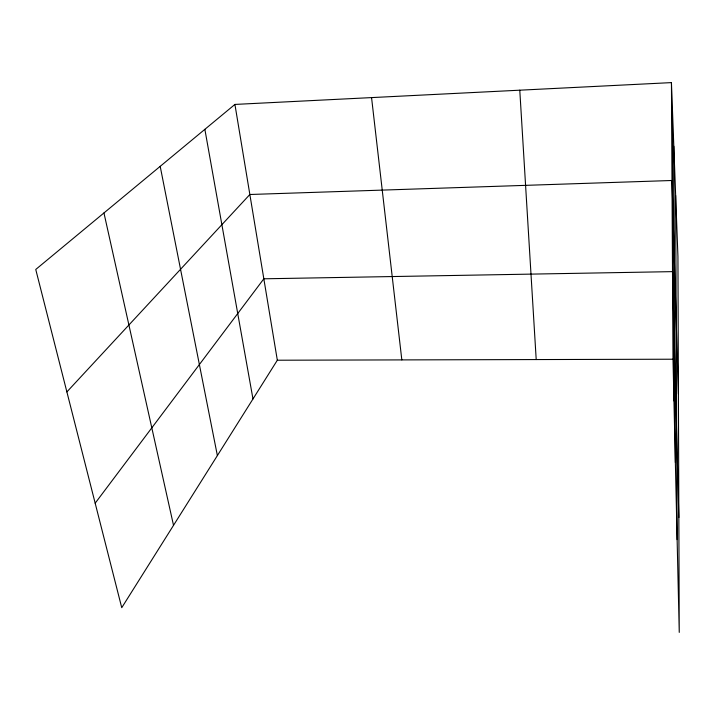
<?xml version="1.0" encoding="UTF-8"?>
<svg xmlns="http://www.w3.org/2000/svg" width="715" height="715" viewBox="0 0 715 715"><rect width="100%" height="100%" fill="white"/><g stroke="black" fill="none" stroke-linecap="round" stroke-linejoin="round"><path stroke-width="1.07" d="M234.922 104.426L277.331 360.217L121.747 607.696L35.75 269.466L234.922 104.426L671.439 82.609L677.936 256.551L679.25 632.391L672.994 359.216L671.439 82.609M95.175 503.19L263.835 278.805L672.502 271.637L678.848 517.562M66.879 391.918L249.857 194.498L671.984 180.493L678.419 394.019M277.331 360.217L672.994 359.216M103.952 212.945L173.522 525.337M160.196 166.345L217.378 455.58M204.865 129.335L252.976 398.952M371.559 97.598L401.83 359.904M519.778 90.188L536.205 359.565M672.386 108.01L673.95 400.901M675.648 195.454L677.123 539.637M673.816 146.298L675.362 462.542"/></g></svg>
